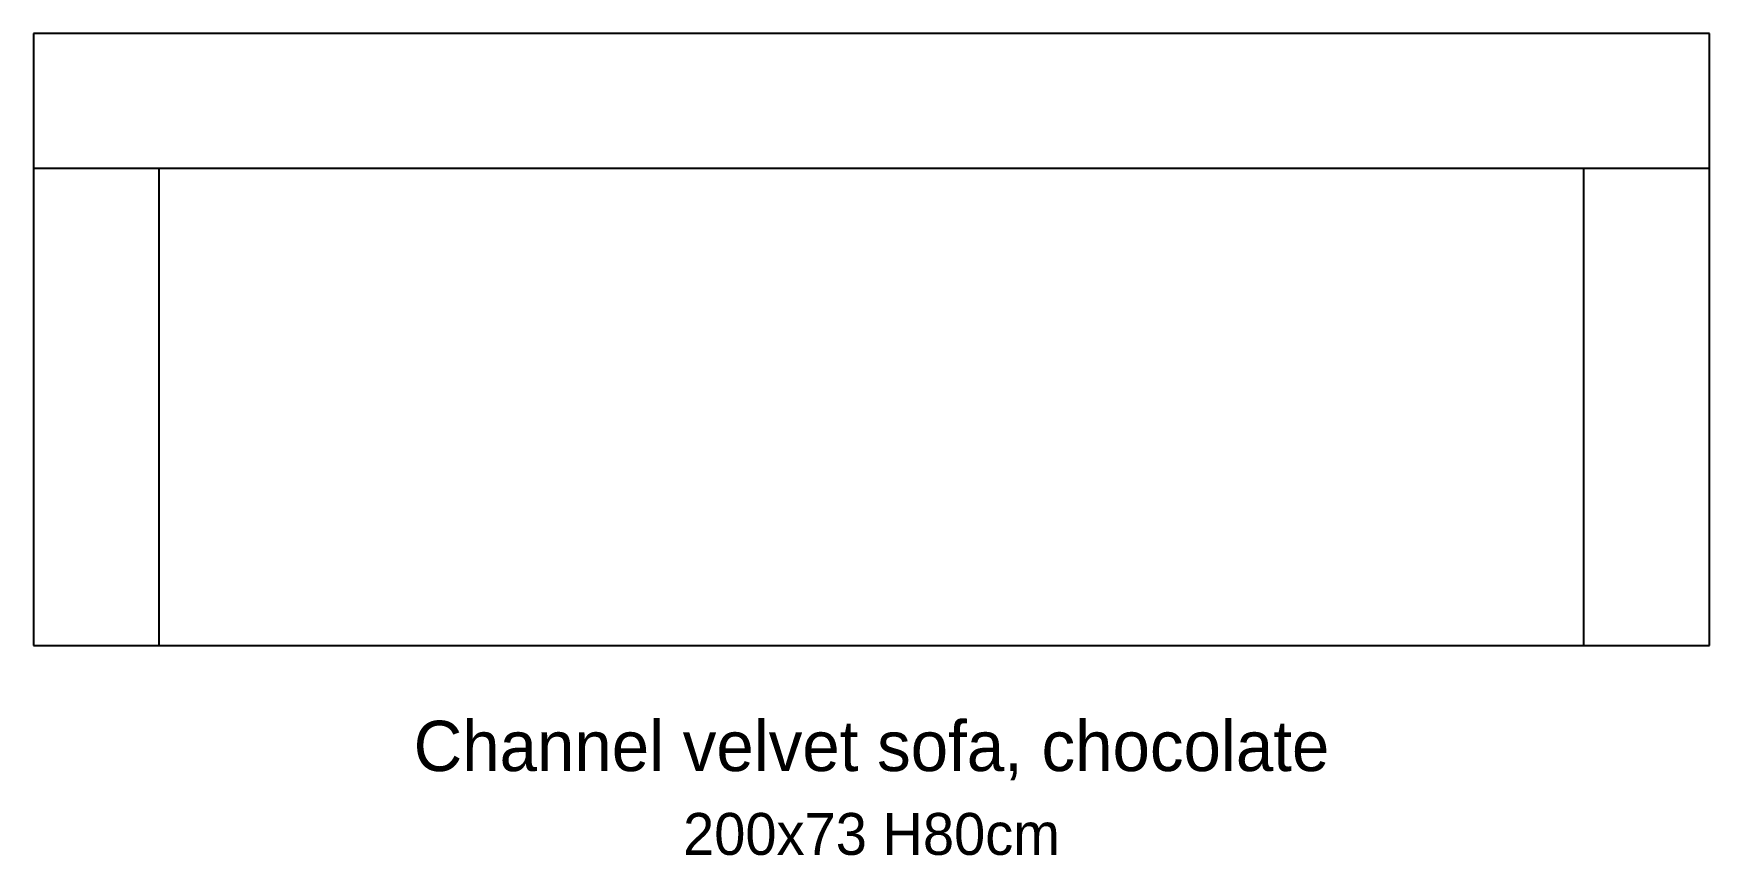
# Model space of a CAD drawing. Header units: centimetres. Extents: x -100 to 100, y -62 to 36.
import ezdxf
from ezdxf.enums import TextEntityAlignment as Align

# ---------------------------------------------------------------- set-up
doc = ezdxf.new("R2010")
doc.units = ezdxf.units.CM

# ---------------------------------------------------------------- blocks, each defined once
blk = doc.blocks.new('CHANNEL_SOFA')
at = {"layer": 'FURN_CHANNEL_SOFA'}
for p, q in [((100, 36.5), (-100, 36.5)), ((-100, 36.5), (-100, -36.5)), ((100, -36.5), (100, 36.5)), ((-100, 20.44), (100, 20.44)), ((-85, -36.5), (-85, 20.44)), ((85, -36.5), (85, 20.44)), ((-100, -36.5), (100, -36.5))]:
    blk.add_line(p, q, dxfattribs=at)

msp = doc.modelspace()

# ---------------------------------------------------------------- block references
at = {"layer": 'FURN_CHANNEL_SOFA'}
msp.add_blockref('CHANNEL_SOFA', (0, 0), dxfattribs=at)

# ---------------------------------------------------------------- texts
at = {"layer": 'LABELS'}
for s, height, p in [('Channel velvet sofa, chocolate', 6, (0, -51.5)), ('200x73 H80cm', 5, (0, -61.5))]:
    msp.add_text(s, height=height, dxfattribs=at).set_placement(p, align=Align.CENTER)

doc.saveas('drawing.dxf')
